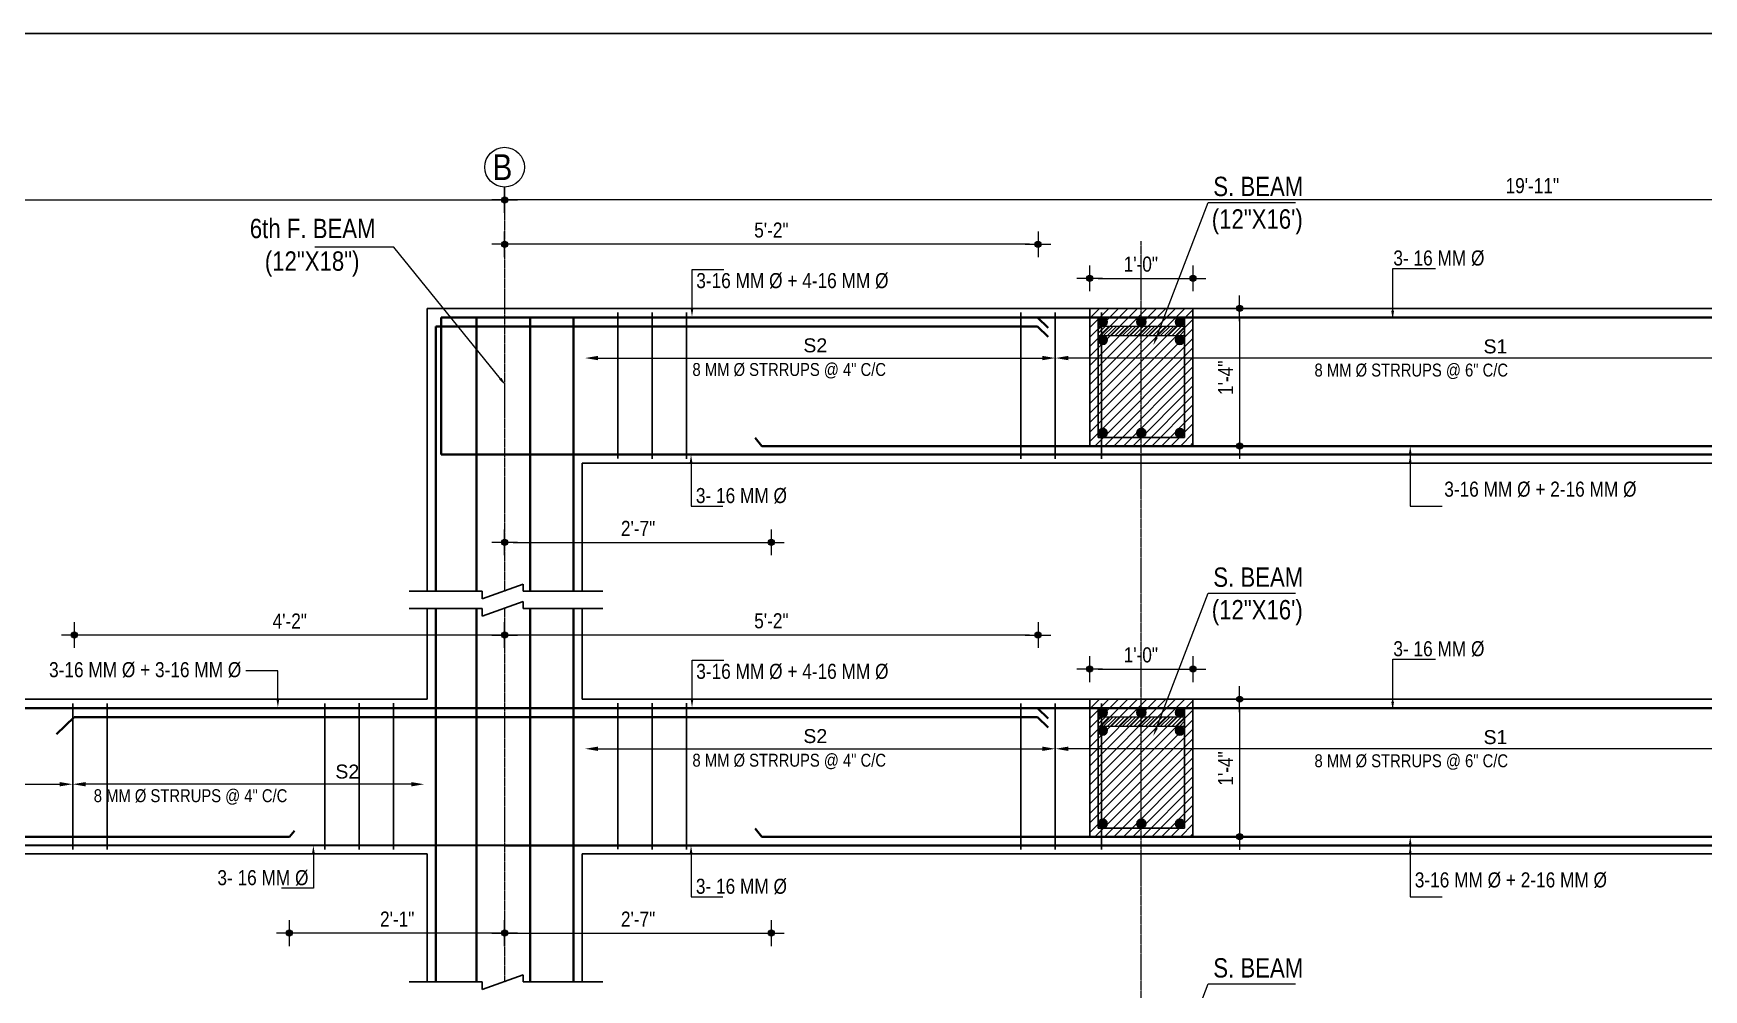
# Model space of a CAD drawing. Header units: inches. Extents: x 57837 to 133168, y 6972 to 27776.
# Drawn here: x 72125 to 72902, y 11375 to 11820 of the extents above; entities that cross this region are included whole.
import ezdxf

# ---------------------------------------------------------------- set-up
doc = ezdxf.new("R2010")
doc.units = ezdxf.units.IN
doc.header["$MEASUREMENT"] = 0
doc.linetypes.add('CENTER', pattern=[2, 1.25, -0.25, 0.25, -0.25])
doc.linetypes.add('CENTER2', pattern=[1.125, 0.75, -0.125, 0.125, -0.125])
for name, color, linetype, lineweight in [('CENTER', 9, 'CENTER', 5), ('DIM', 2, 'Continuous', 13), ('HACTH', 153, 'Continuous', 5), ('ROD', 1, 'Continuous', 40), ('STIRRUPS', 4, 'Continuous', 30)]:
    doc.layers.add(name, color=color, linetype=linetype, lineweight=lineweight)
for name, color, linetype in [('elevation', 3, 'Continuous'), ('text', 255, 'Continuous'), ('walls', 32, 'Continuous')]:
    doc.layers.add(name, color=color, linetype=linetype)
doc.styles.add('Arial', font='arial.ttf', dxfattribs={"height": 6.5})
doc.styles.get("Standard").update_dxf_attribs({"font": 'ARIALN.TTF', "height": 7})

msp = doc.modelspace()

# ---------------------------------------------------------------- hatches: boundary and pattern name
at = {"lineweight": 13}
h = msp.add_hatch(color=256, dxfattribs=at)
edge = h.paths.add_edge_path()
edge.add_arc((72344.31, 11742.7), 1.42, 0, 360)
h = msp.add_hatch(color=256, dxfattribs=at)
edge = h.paths.add_edge_path()
edge.add_arc((72344.31, 11742.7), 1.42, 0, 360)
h = msp.add_hatch(color=256, dxfattribs=at)
edge = h.paths.add_edge_path()
edge.add_arc((72344.31, 11722.05), 1.42, 0, 360)
h = msp.add_hatch(color=256, dxfattribs=at)
edge = h.paths.add_edge_path()
edge.add_arc((72592.31, 11722.05), 1.42, 0, 360)
h = msp.add_hatch(color=256, dxfattribs=at)
edge = h.paths.add_edge_path()
edge.add_arc((72616.31, 11706.19), 1.42, 0, 360)
h = msp.add_hatch(color=256, dxfattribs=at)
edge = h.paths.add_edge_path()
edge.add_arc((72664.31, 11706.19), 1.42, 0, 360)
h = msp.add_hatch(color=256, dxfattribs=at)
edge = h.paths.add_edge_path()
edge.add_arc((72686.01, 11692.23), 1.42, 0, 360)
h = msp.add_hatch(color=256, dxfattribs=at)
edge = h.paths.add_edge_path()
edge.add_arc((72686.01, 11628.21), 1.42, 0, 360)
h = msp.add_hatch(color=256, dxfattribs=at)
edge = h.paths.add_edge_path()
edge.add_arc((72344.31, 11583.42), 1.42, 0, 360)
h = msp.add_hatch(color=256, dxfattribs=at)
edge = h.paths.add_edge_path()
edge.add_arc((72468.31, 11583.42), 1.42, 0, 360)
h = msp.add_hatch(color=256, dxfattribs=at)
edge = h.paths.add_edge_path()
edge.add_arc((72144.31, 11540.32), 1.42, 0, 360)
h = msp.add_hatch(color=256, dxfattribs=at)
edge = h.paths.add_edge_path()
edge.add_arc((72344.31, 11540.32), 1.42, 0, 360)
h = msp.add_hatch(color=256, dxfattribs=at)
edge = h.paths.add_edge_path()
edge.add_arc((72344.31, 11540.32), 1.42, 0, 360)
h = msp.add_hatch(color=256, dxfattribs=at)
edge = h.paths.add_edge_path()
edge.add_arc((72592.31, 11540.32), 1.42, 0, 360)
h = msp.add_hatch(color=256, dxfattribs=at)
edge = h.paths.add_edge_path()
edge.add_arc((72616.31, 11524.46), 1.42, 0, 360)
h = msp.add_hatch(color=256, dxfattribs=at)
edge = h.paths.add_edge_path()
edge.add_arc((72664.31, 11524.46), 1.42, 0, 360)
h = msp.add_hatch(color=256, dxfattribs=at)
edge = h.paths.add_edge_path()
edge.add_arc((72686, 11510.49), 1.42, 0, 360)
h = msp.add_hatch(color=256, dxfattribs=at)
edge = h.paths.add_edge_path()
edge.add_arc((72686, 11446.47), 1.42, 0, 360)
h = msp.add_hatch(color=256, dxfattribs=at)
edge = h.paths.add_edge_path()
edge.add_arc((72244.31, 11401.68), 1.42, 0, 360)
h = msp.add_hatch(color=256, dxfattribs=at)
edge = h.paths.add_edge_path()
edge.add_arc((72344.31, 11401.68), 1.42, 0, 360)
h = msp.add_hatch(color=256, dxfattribs=at)
edge = h.paths.add_edge_path()
edge.add_arc((72344.31, 11401.68), 1.42, 0, 360)
h = msp.add_hatch(color=256, dxfattribs=at)
edge = h.paths.add_edge_path()
edge.add_arc((72468.31, 11401.68), 1.42, 0, 360)
at = {"layer": 'HACTH'}
h = msp.add_hatch(color=1, dxfattribs=at)
edge = h.paths.add_edge_path()
edge.add_arc((72622.4, 11685.94), 2.08, 0, 360)
h = msp.add_hatch(color=1, dxfattribs=at)
edge = h.paths.add_edge_path()
edge.add_arc((72640.31, 11685.94), 2.08, 0, 360)
h = msp.add_hatch(color=1, dxfattribs=at)
edge = h.paths.add_edge_path()
edge.add_arc((72658.23, 11685.94), 2.08, 0, 360)
h = msp.add_hatch(color=1, dxfattribs=at)
edge = h.paths.add_edge_path()
edge.add_arc((72622.4, 11677.58), 2.08, 0, 360)
h = msp.add_hatch(color=1, dxfattribs=at)
edge = h.paths.add_edge_path()
edge.add_arc((72658.23, 11677.58), 2.08, 0, 360)
h = msp.add_hatch(color=1, dxfattribs=at)
edge = h.paths.add_edge_path()
edge.add_arc((72622.4, 11634.31), 2.08, 0, 360)
h = msp.add_hatch(color=1, dxfattribs=at)
edge = h.paths.add_edge_path()
edge.add_arc((72640.31, 11634.31), 2.08, 0, 360)
h = msp.add_hatch(color=1, dxfattribs=at)
edge = h.paths.add_edge_path()
edge.add_arc((72658.23, 11634.31), 2.08, 0, 360)
h = msp.add_hatch(color=1, dxfattribs=at)
edge = h.paths.add_edge_path()
edge.add_arc((72622.39, 11504.21), 2.08, 0, 360)
h = msp.add_hatch(color=1, dxfattribs=at)
edge = h.paths.add_edge_path()
edge.add_arc((72640.31, 11504.21), 2.08, 0, 360)
h = msp.add_hatch(color=1, dxfattribs=at)
edge = h.paths.add_edge_path()
edge.add_arc((72658.23, 11504.21), 2.08, 0, 360)
h = msp.add_hatch(color=1, dxfattribs=at)
edge = h.paths.add_edge_path()
edge.add_arc((72622.39, 11495.84), 2.08, 0, 360)
h = msp.add_hatch(color=1, dxfattribs=at)
edge = h.paths.add_edge_path()
edge.add_arc((72658.23, 11495.84), 2.08, 0, 360)
h = msp.add_hatch(color=1, dxfattribs=at)
edge = h.paths.add_edge_path()
edge.add_arc((72622.39, 11452.57), 2.08, 0, 360)
h = msp.add_hatch(color=1, dxfattribs=at)
edge = h.paths.add_edge_path()
edge.add_arc((72640.31, 11452.57), 2.08, 0, 360)
h = msp.add_hatch(color=1, dxfattribs=at)
edge = h.paths.add_edge_path()
edge.add_arc((72658.23, 11452.57), 2.08, 0, 360)

# ---------------------------------------------------------------- linework, layer by layer
at = {"color": 1}
msp.add_line((71149.65, 11820.16), (73678.09, 11820.16), dxfattribs=at)
at = {"lineweight": 13}
for p, q in [((72344.31, 11736.7), (72344.31, 11748.7)), ((72344.31, 11748.7), (72344.31, 11736.7)), ((72350.31, 11742.7), (72338.31, 11742.7)), ((72338.31, 11742.7), (72350.31, 11742.7)), ((72344.31, 11716.05), (72344.31, 11728.05)), ((72592.31, 11728.05), (72592.31, 11716.05)), ((72350.31, 11722.05), (72338.31, 11722.05)), ((72586.31, 11722.05), (72598.31, 11722.05)), ((72616.31, 11700.19), (72616.31, 11712.19)), ((72664.31, 11712.19), (72664.31, 11700.19)), ((72622.31, 11706.19), (72610.31, 11706.19)), ((72658.31, 11706.19), (72670.31, 11706.19)), ((72686.01, 11686.23), (72686.01, 11698.23)), ((72680.01, 11692.23), (72692.01, 11692.23)), ((72686.01, 11634.21), (72686.01, 11622.21)), ((72692.01, 11628.21), (72680.01, 11628.21)), ((72344.31, 11577.42), (72344.31, 11589.42)), ((72468.31, 11589.42), (72468.31, 11577.42)), ((72350.31, 11583.42), (72338.31, 11583.42)), ((72462.31, 11583.42), (72474.31, 11583.42)), ((72144.31, 11534.32), (72144.31, 11546.32)), ((72344.31, 11534.32), (72344.31, 11546.32)), ((72344.31, 11546.32), (72344.31, 11534.32)), ((72592.31, 11546.32), (72592.31, 11534.32)), ((72150.31, 11540.32), (72138.31, 11540.32)), ((72350.31, 11540.32), (72338.31, 11540.32)), ((72338.31, 11540.32), (72350.31, 11540.32)), ((72586.31, 11540.32), (72598.31, 11540.32)), ((72616.31, 11518.46), (72616.31, 11530.46)), ((72664.31, 11530.46), (72664.31, 11518.46)), ((72622.31, 11524.46), (72610.31, 11524.46)), ((72658.31, 11524.46), (72670.31, 11524.46)), ((72686, 11504.49), (72686, 11516.49)), ((72680, 11510.49), (72692, 11510.49)), ((72686, 11452.47), (72686, 11440.47)), ((72692, 11446.47), (72680, 11446.47)), ((72244.31, 11395.68), (72244.31, 11407.68)), ((72344.31, 11395.68), (72344.31, 11407.68)), ((72344.31, 11407.68), (72344.31, 11395.68)), ((72468.31, 11407.68), (72468.31, 11395.68)), ((72250.31, 11401.68), (72238.31, 11401.68)), ((72350.31, 11401.68), (72338.31, 11401.68)), ((72338.31, 11401.68), (72350.31, 11401.68)), ((72462.31, 11401.68), (72474.31, 11401.68))]:
    msp.add_line(p, q, dxfattribs=at)
for p, q in [((73216.45, 11692.23), (72308.31, 11692.23)), ((72308.31, 11692.23), (72308.31, 11560.74)), ((72616.31, 11692.23), (72664.31, 11692.23)), ((72616.31, 11628.23), (72616.31, 11692.23)), ((72616.31, 11692.13), (72616.41, 11692.23)), ((72616.31, 11687.71), (72620.83, 11692.23)), ((72616.31, 11683.29), (72625.25, 11692.23)), ((72616.31, 11678.87), (72629.67, 11692.23)), ((72616.31, 11674.45), (72634.09, 11692.23)), ((72616.31, 11670.03), (72638.51, 11692.23)), ((72616.31, 11665.61), (72642.93, 11692.23)), ((72616.31, 11661.19), (72647.34, 11692.23)), ((72616.31, 11656.78), (72651.76, 11692.23)), ((72616.31, 11652.36), (72656.18, 11692.23)), ((72616.31, 11647.94), (72660.6, 11692.23)), ((72616.31, 11643.52), (72664.31, 11691.52)), ((72616.31, 11639.1), (72664.31, 11687.1)), ((72664.31, 11692.23), (72664.31, 11628.23)), ((72616.31, 11634.68), (72664.31, 11682.68)), ((72616.31, 11630.26), (72664.31, 11678.26)), ((72618.7, 11628.23), (72664.31, 11673.84)), ((72623.12, 11628.23), (72664.31, 11669.42)), ((72627.54, 11628.23), (72664.31, 11665)), ((72631.96, 11628.23), (72664.31, 11660.58)), ((72636.38, 11628.23), (72664.31, 11656.16)), ((72640.8, 11628.23), (72664.31, 11651.74)), ((72645.22, 11628.23), (72664.31, 11647.32)), ((72649.64, 11628.23), (72664.31, 11642.9)), ((72654.06, 11628.23), (72664.31, 11638.48)), ((72658.47, 11628.23), (72664.31, 11634.06)), ((72664.31, 11628.23), (72616.31, 11628.23)), ((72662.89, 11628.23), (72664.31, 11629.65)), ((72308.31, 11620.23), (72308.31, 11560.74)), ((72308.31, 11620.23), (72308.31, 11560.74)), ((72380.31, 11620.23), (72380.31, 11560.74)), ((73264.31, 11620.23), (72380.31, 11620.23)), ((72380.31, 11620.23), (72380.31, 11560.74)), ((72380.31, 11620.23), (72380.31, 11560.74)), ((72380.31, 11620.23), (72380.31, 11560.74)), ((72308.31, 11552.62), (72308.31, 11510.49)), ((72308.31, 11552.62), (72308.31, 11510.49)), ((72380.31, 11552.62), (72380.31, 11510.49)), ((72380.31, 11552.62), (72380.31, 11510.49)), ((72380.31, 11552.62), (72380.31, 11510.49)), ((72380.31, 11552.62), (72380.31, 11510.86)), ((72380.31, 11552.62), (72380.31, 11510.49)), ((72308.31, 11510.49), (71640.31, 11510.49)), ((73216.45, 11510.49), (72380.31, 11510.49)), ((72616.31, 11510.49), (72664.31, 11510.49)), ((72616.31, 11446.49), (72616.31, 11510.49)), ((72616.31, 11510.4), (72616.41, 11510.49)), ((72616.31, 11505.98), (72620.83, 11510.49)), ((72616.31, 11501.56), (72625.25, 11510.49)), ((72616.31, 11497.14), (72629.67, 11510.49)), ((72616.31, 11492.72), (72634.09, 11510.49)), ((72616.31, 11488.3), (72638.51, 11510.49)), ((72616.31, 11483.88), (72642.92, 11510.49)), ((72616.31, 11479.46), (72647.34, 11510.49)), ((72616.31, 11475.04), (72651.76, 11510.49)), ((72616.31, 11470.62), (72656.18, 11510.49)), ((72616.31, 11466.2), (72660.6, 11510.49)), ((72616.31, 11461.78), (72664.31, 11509.78)), ((72664.31, 11510.49), (72664.31, 11446.49)), ((72616.31, 11457.36), (72664.31, 11505.36)), ((72616.31, 11452.94), (72664.31, 11500.94)), ((72616.31, 11448.52), (72664.31, 11496.52)), ((72618.7, 11446.49), (72664.31, 11492.1)), ((72623.12, 11446.49), (72664.31, 11487.68)), ((72627.54, 11446.49), (72664.31, 11483.27)), ((72631.96, 11446.49), (72664.31, 11478.85)), ((72636.38, 11446.49), (72664.31, 11474.43)), ((72640.8, 11446.49), (72664.31, 11470.01)), ((72645.22, 11446.49), (72664.31, 11465.59)), ((72649.64, 11446.49), (72664.31, 11461.17)), ((72654.05, 11446.49), (72664.31, 11456.75)), ((72658.47, 11446.49), (72664.31, 11452.33)), ((72664.31, 11446.49), (72616.31, 11446.49)), ((72662.89, 11446.49), (72664.31, 11447.91)), ((71712.31, 11438.49), (72308.31, 11438.49)), ((72308.31, 11438.49), (72308.31, 11379.01)), ((72308.31, 11438.49), (72308.31, 11379.01)), ((72308.31, 11438.49), (72308.31, 11379.01)), ((72380.31, 11438.49), (72380.31, 11379.01)), ((73264.31, 11438.49), (72380.31, 11438.49)), ((72380.31, 11438.49), (72380.31, 11379.01)), ((72380.31, 11438.49), (72380.31, 11379.01)), ((72380.31, 11438.49), (72380.31, 11379.01)), ((72380.31, 11438.49), (72380.31, 11378.64))]:
    msp.add_line(p, q)
for centre in [(72344.31, 11742.7), (72344.31, 11742.7), (72344.31, 11722.05), (72592.31, 11722.05), (72616.31, 11706.19), (72664.31, 11706.19), (72686.01, 11692.23), (72686.01, 11628.21), (72344.31, 11583.42), (72468.31, 11583.42), (72144.31, 11540.32), (72344.31, 11540.32), (72344.31, 11540.32), (72592.31, 11540.32), (72616.31, 11524.46), (72664.31, 11524.46), (72686, 11510.49), (72686, 11446.47), (72244.31, 11401.68), (72344.31, 11401.68), (72344.31, 11401.68), (72468.31, 11401.68)]:
    msp.add_circle(centre, 1.42, dxfattribs=at)
at = {"layer": 'CENTER', "linetype": 'CENTER2', "lineweight": 5}
for p, q in [((72344.31, 11748.7), (72344.31, 11560.58)), ((72640.31, 10260.46), (72640.31, 11723.46)), ((72344.31, 11552.77), (72344.31, 11378.85))]:
    msp.add_line(p, q, dxfattribs=at)
at = {"layer": 'DIM'}
for p, q in [((71680.31, 11742.7), (72340.31, 11742.7)), ((73296.31, 11742.7), (72348.31, 11742.7)), ((72588.31, 11722.05), (72348.31, 11722.05)), ((72620.31, 11706.19), (72660.31, 11706.19)), ((72686.01, 11688.23), (72686.01, 11632.21)), ((72348.31, 11583.42), (72464.31, 11583.42)), ((72340.31, 11540.32), (72148.31, 11540.32)), ((72588.31, 11540.32), (72348.31, 11540.32)), ((72620.31, 11524.46), (72660.31, 11524.46)), ((72686, 11506.49), (72686, 11450.47)), ((72340.31, 11401.68), (72248.31, 11401.68)), ((72348.31, 11401.68), (72464.31, 11401.68))]:
    msp.add_line(p, q, dxfattribs=at)
at = {"layer": 'DIM', "lineweight": 13}
for p, q in [((72647.36, 11678.84), (72671.43, 11741.52)), ((72671.43, 11741.52), (72711.93, 11741.52)), ((72757.15, 11691.13), (72757.15, 11710.83)), ((72757.15, 11710.83), (72777.02, 11710.83)), ((72647.36, 11497.11), (72671.43, 11559.79)), ((72671.43, 11559.79), (72711.93, 11559.79)), ((72757.15, 11509.39), (72757.15, 11529.1)), ((72757.15, 11529.1), (72777.02, 11529.1)), ((72647.36, 11315.37), (72671.43, 11378.05)), ((72671.43, 11378.05), (72711.93, 11378.05))]:
    msp.add_line(p, q, dxfattribs=at)
at = {"layer": 'DIM', "ltscale": 3}
for p, q in [((72292.81, 11720.78), (72256.15, 11720.78)), ((72342.34, 11659.54), (72292.81, 11720.78)), ((72431.44, 11692.34), (72431.44, 11710.35)), ((72431.44, 11710.35), (72446.28, 11710.35)), ((72238.93, 11523.62), (72224.09, 11523.62)), ((72238.93, 11510.61), (72238.93, 11523.62)), ((72431.44, 11510.61), (72431.44, 11528.62)), ((72431.44, 11528.62), (72446.28, 11528.62))]:
    msp.add_line(p, q, dxfattribs=at)
at = {"layer": 'DIM', "lineweight": 9}
for p, q in [((72387.7, 11669.15), (72594.31, 11669.15)), ((73002.31, 11669.15), (72606.31, 11669.15)), ((72387.7, 11487.42), (72594.31, 11487.42)), ((73002.31, 11487.42), (72606.31, 11487.42)), ((71883.06, 11470.92), (72137.56, 11470.92)), ((72300.93, 11470.92), (72149.56, 11470.92))]:
    msp.add_line(p, q, dxfattribs=at)
at = {"layer": 'DIM', "ltscale": 3, "extrusion": (0, 0, -1)}
for p, q in [((72765.31, 11624.24), (72765.31, 11600.25)), ((72431, 11620.25), (72431, 11600.25)), ((72765.31, 11620.25), (72765.31, 11600.25)), ((72431, 11600.25), (72445.84, 11600.25)), ((72765.31, 11600.25), (72780.15, 11600.25)), ((72765.31, 11600.25), (72780.15, 11600.25)), ((72255.43, 11438.52), (72255.43, 11422.51)), ((72431, 11438.52), (72431, 11418.51)), ((72765.31, 11442.51), (72765.31, 11418.51)), ((72765.31, 11438.52), (72765.31, 11418.51)), ((72255.43, 11422.51), (72240.59, 11422.51)), ((72431, 11418.51), (72445.84, 11418.51)), ((72765.31, 11418.51), (72780.15, 11418.51)), ((72765.31, 11418.51), (72780.15, 11418.51))]:
    msp.add_line(p, q, dxfattribs=at)
at = {"layer": 'DIM'}
msp.add_circle((72344.31, 11757.93), 9.23, dxfattribs=at)
at = {"layer": 'DIM', "ltscale": 3}
for points in [[(72432.1, 11692.34), (72431.44, 11688.34), (72430.77, 11692.34)], [(72342.86, 11659.96), (72344.86, 11656.43), (72341.82, 11659.12)], [(72239.6, 11510.61), (72238.93, 11506.61), (72238.26, 11510.61)], [(72432.1, 11510.61), (72431.44, 11506.61), (72430.77, 11510.61)]]:
    msp.add_solid(points, dxfattribs=at)
at = {"layer": 'DIM', "lineweight": 13}
for points in [[(72757.81, 11691.13), (72757.15, 11687.13), (72756.48, 11691.13)], [(72647.98, 11678.6), (72645.92, 11675.11), (72646.74, 11679.08)], [(72757.81, 11509.39), (72757.15, 11505.39), (72756.48, 11509.39)], [(72647.98, 11496.87), (72645.92, 11493.37), (72646.73, 11497.35)]]:
    msp.add_solid(points, dxfattribs=at)
at = {"layer": 'DIM'}
for points in [[(72387.7, 11670.15), (72387.7, 11668.15), (72381.7, 11669.15)], [(72594.31, 11670.15), (72594.31, 11668.15), (72600.31, 11669.15)], [(72606.31, 11670.15), (72606.31, 11668.15), (72600.31, 11669.15)], [(72387.7, 11488.42), (72387.7, 11486.42), (72381.7, 11487.42)], [(72594.31, 11488.42), (72594.31, 11486.42), (72600.31, 11487.42)], [(72606.31, 11488.42), (72606.31, 11486.42), (72600.31, 11487.42)], [(72137.56, 11471.92), (72137.56, 11469.92), (72143.56, 11470.92)], [(72149.56, 11471.92), (72149.56, 11469.92), (72143.56, 11470.92)], [(72300.93, 11471.92), (72300.93, 11469.92), (72306.93, 11470.92)]]:
    msp.add_solid(points, dxfattribs=at)
at = {"layer": 'DIM', "ltscale": 3, "extrusion": (0, 0, -1)}
for points in [[(-72431.67, 11620.25), (-72431, 11624.25), (-72430.33, 11620.25)], [(-72765.98, 11624.24), (-72765.31, 11628.24), (-72764.64, 11624.24)], [(-72765.98, 11620.25), (-72765.31, 11624.25), (-72764.64, 11620.25)], [(-72765.98, 11442.51), (-72765.31, 11446.51), (-72764.64, 11442.51)], [(-72256.1, 11438.52), (-72255.43, 11442.52), (-72254.76, 11438.52)], [(-72431.67, 11438.52), (-72431, 11442.52), (-72430.33, 11438.52)], [(-72765.98, 11438.52), (-72765.31, 11442.52), (-72764.64, 11438.52)]]:
    msp.add_solid(points, dxfattribs=at)
at = {"layer": 'elevation'}
for p, q in [((72308.31, 11552.62), (72308.31, 11510.86)), ((72380.31, 11552.62), (72380.31, 11510.86)), ((72376.31, 11508.86), (72376.31, 11468.86))]:
    msp.add_line(p, q, dxfattribs=at)
at = {"layer": 'HACTH'}
for p, q in [((72660.42, 11683.86), (72620.31, 11683.86)), ((72620.31, 11683.86), (72620.31, 11679.66)), ((72620.31, 11682.49), (72621.68, 11683.86)), ((72620.31, 11680.72), (72623.45, 11683.86)), ((72620.31, 11679.66), (72660.42, 11679.66)), ((72621.02, 11679.66), (72625.22, 11683.86)), ((72622.79, 11679.66), (72626.99, 11683.86)), ((72624.56, 11679.66), (72628.76, 11683.86)), ((72626.32, 11679.66), (72630.52, 11683.86)), ((72628.09, 11679.66), (72632.29, 11683.86)), ((72629.86, 11679.66), (72634.06, 11683.86)), ((72631.63, 11679.66), (72635.83, 11683.86)), ((72633.39, 11679.66), (72637.59, 11683.86)), ((72635.16, 11679.66), (72639.36, 11683.86)), ((72636.93, 11679.66), (72641.13, 11683.86)), ((72638.7, 11679.66), (72642.9, 11683.86)), ((72640.47, 11679.66), (72644.67, 11683.86)), ((72642.23, 11679.66), (72646.43, 11683.86)), ((72644, 11679.66), (72648.2, 11683.86)), ((72645.77, 11679.66), (72649.97, 11683.86)), ((72647.54, 11679.66), (72651.74, 11683.86)), ((72649.3, 11679.66), (72653.5, 11683.86)), ((72651.07, 11679.66), (72655.27, 11683.86)), ((72652.84, 11679.66), (72657.04, 11683.86)), ((72654.61, 11679.66), (72658.81, 11683.86)), ((72656.38, 11679.66), (72660.42, 11683.71)), ((72658.14, 11679.66), (72660.42, 11681.94)), ((72659.91, 11679.66), (72660.42, 11680.17)), ((72660.42, 11679.66), (72660.42, 11683.86)), ((72660.42, 11502.13), (72620.31, 11502.13)), ((72620.31, 11502.13), (72620.31, 11497.93)), ((72620.31, 11500.75), (72621.68, 11502.13)), ((72620.31, 11498.99), (72623.45, 11502.13)), ((72621.02, 11497.93), (72625.22, 11502.13)), ((72622.79, 11497.93), (72626.99, 11502.13)), ((72624.55, 11497.93), (72628.76, 11502.13)), ((72626.32, 11497.93), (72630.52, 11502.13)), ((72628.09, 11497.93), (72632.29, 11502.13)), ((72629.86, 11497.93), (72634.06, 11502.13)), ((72631.63, 11497.93), (72635.83, 11502.13)), ((72633.39, 11497.93), (72637.59, 11502.13)), ((72635.16, 11497.93), (72639.36, 11502.13)), ((72636.93, 11497.93), (72641.13, 11502.13)), ((72638.7, 11497.93), (72642.9, 11502.13)), ((72640.46, 11497.93), (72644.66, 11502.13)), ((72642.23, 11497.93), (72646.43, 11502.13)), ((72644, 11497.93), (72648.2, 11502.13)), ((72645.77, 11497.93), (72649.97, 11502.13)), ((72647.54, 11497.93), (72651.74, 11502.13)), ((72649.3, 11497.93), (72653.5, 11502.13)), ((72651.07, 11497.93), (72655.27, 11502.13)), ((72652.84, 11497.93), (72657.04, 11502.13)), ((72654.61, 11497.93), (72658.81, 11502.13)), ((72656.37, 11497.93), (72660.42, 11501.97)), ((72658.14, 11497.93), (72660.42, 11500.21)), ((72660.42, 11497.93), (72660.42, 11502.13)), ((72620.31, 11497.93), (72660.42, 11497.93)), ((72659.91, 11497.93), (72660.42, 11498.44))]:
    msp.add_line(p, q, dxfattribs=at)
at = {"layer": 'ROD'}
for p, q in [((72591.98, 11688.02), (72314.76, 11688.02)), ((72314.76, 11688.02), (72314.76, 11624.22)), ((72331.2, 11688.02), (72331.2, 11560.37)), ((73326.56, 11688.02), (72344.31, 11688.02)), ((72356.2, 11688.02), (72356.2, 11560.37)), ((72376.31, 11688.02), (72376.31, 11560.74)), ((72376.31, 11688.02), (72376.31, 11560.74)), ((72376.31, 11688.02), (72376.31, 11560.74)), ((72376.31, 11688.02), (72376.31, 11560.74)), ((72596.98, 11683.25), (72591.98, 11688.02)), ((72344.31, 11683.85), (72312.31, 11683.85)), ((72312.31, 11683.85), (72312.31, 11560.74)), ((72591.98, 11683.85), (72344.31, 11683.85)), ((72596.98, 11679.07), (72591.98, 11683.85)), ((72463.89, 11628.21), (72460.86, 11632.06)), ((72314.76, 11624.22), (73203.74, 11624.22)), ((73160.94, 11628.21), (72463.89, 11628.21)), ((72312.31, 11552.62), (72312.31, 11379.01)), ((72312.31, 11552.62), (72312.31, 11379.01)), ((72331.2, 11552.25), (72331.2, 11378.64)), ((72356.2, 11552.25), (72356.2, 11378.64)), ((72376.31, 11552.62), (72376.31, 11379.01)), ((72376.31, 11552.62), (72376.31, 11379.01)), ((72376.31, 11552.62), (72376.31, 11379.01)), ((72376.31, 11552.62), (72376.31, 11379.01)), ((71676.31, 11506.36), (72344.31, 11506.29)), ((72135.97, 11494.28), (72144.19, 11502.14)), ((72144.19, 11502.14), (72344.31, 11502.11)), ((72591.98, 11506.29), (72344.31, 11506.29)), ((73326.56, 11506.29), (72344.31, 11506.29)), ((72591.98, 11502.11), (72344.31, 11502.11)), ((72596.98, 11501.51), (72591.98, 11506.29)), ((72596.98, 11497.34), (72591.98, 11502.11)), ((72244.31, 11446.47), (71776.31, 11446.47)), ((72246.6, 11449.18), (72244.31, 11446.47)), ((72463.89, 11446.47), (72460.86, 11450.33)), ((73159.44, 11446.47), (72463.89, 11446.47)), ((71644.31, 11442.64), (72344.31, 11442.48)), ((72344.31, 11442.48), (73203.74, 11442.48))]:
    msp.add_line(p, q, dxfattribs=at)
at = {"layer": 'STIRRUPS'}
for p, q in [((72396.91, 11690.3), (72396.91, 11622.42)), ((72396.91, 11690.3), (72396.91, 11622.42)), ((72412.91, 11690.3), (72412.91, 11622.3)), ((72428.91, 11690.3), (72428.91, 11622.3)), ((72584.31, 11690.27), (72584.31, 11622.27)), ((72600.31, 11690.27), (72600.31, 11622.27)), ((72600.31, 11690.27), (72600.31, 11622.27)), ((72620.31, 11688.02), (72660.31, 11688.02)), ((72620.31, 11632.23), (72620.31, 11688.02)), ((72621.77, 11690.27), (72621.77, 11622.27)), ((72621.77, 11690.27), (72621.77, 11622.27)), ((72660.31, 11688.02), (72660.31, 11632.23)), ((72660.31, 11632.23), (72620.31, 11632.23)), ((72143.56, 11508.53), (72143.56, 11440.53)), ((72159.56, 11508.53), (72159.56, 11440.53)), ((72159.56, 11508.53), (72159.56, 11440.53)), ((72260.75, 11508.53), (72260.75, 11440.53)), ((72276.75, 11508.56), (72276.75, 11440.56)), ((72292.75, 11508.56), (72292.75, 11440.56)), ((72396.91, 11508.56), (72396.91, 11440.68)), ((72396.91, 11508.56), (72396.91, 11440.68)), ((72412.91, 11508.56), (72412.91, 11440.56)), ((72428.91, 11508.56), (72428.91, 11440.56)), ((72584.31, 11508.53), (72584.31, 11440.53)), ((72600.31, 11508.53), (72600.31, 11440.53)), ((72600.31, 11508.53), (72600.31, 11440.53)), ((72621.78, 11508.53), (72621.78, 11440.53)), ((72621.78, 11508.53), (72621.78, 11440.53)), ((72620.31, 11506.29), (72660.31, 11506.29)), ((72620.31, 11450.49), (72620.31, 11506.29)), ((72660.31, 11506.29), (72660.31, 11450.49)), ((72660.31, 11450.49), (72620.31, 11450.49))]:
    msp.add_line(p, q, dxfattribs=at)
at = {"layer": 'STIRRUPS', "color": 1}
for centre in [(72622.4, 11685.94), (72640.31, 11685.94), (72658.23, 11685.94), (72622.4, 11677.58), (72658.23, 11677.58), (72622.4, 11634.31), (72640.31, 11634.31), (72658.23, 11634.31), (72622.39, 11504.21), (72640.31, 11504.21), (72658.23, 11504.21), (72622.39, 11495.84), (72658.23, 11495.84), (72622.39, 11452.57), (72640.31, 11452.57), (72658.23, 11452.57)]:
    msp.add_circle(centre, 2.08, dxfattribs=at)
at = {"layer": 'walls', "color": 6}
for p, q in [((72333.91, 11560.74), (72299.93, 11560.74)), ((72352.94, 11563.98), (72333.91, 11557.18)), ((72333.91, 11557.18), (72333.91, 11560.74)), ((72352.94, 11560.74), (72352.94, 11563.98)), ((72389.99, 11560.74), (72352.94, 11560.74)), ((72352.94, 11555.85), (72333.91, 11549.06)), ((72352.94, 11552.62), (72352.94, 11555.85)), ((72333.91, 11552.62), (72299.93, 11552.62)), ((72333.91, 11549.06), (72333.91, 11552.62)), ((72389.99, 11552.62), (72352.94, 11552.62)), ((72352.94, 11382.24), (72333.91, 11375.45)), ((72352.94, 11379.01), (72352.94, 11382.24)), ((72333.91, 11379.01), (72299.93, 11379.01)), ((72333.91, 11375.45), (72333.91, 11379.01)), ((72389.99, 11379.01), (72352.94, 11379.01))]:
    msp.add_line(p, q, dxfattribs=at)

# ---------------------------------------------------------------- texts
at = {"layer": 'DIM'}
for s, p in [('19\'-11"', (72809.63, 11745.83)), ('5\'-2"', (72460.36, 11725.19)), ('1\'-0"', (72632.09, 11709.33)), ('2\'-7"', (72398.4, 11586.43)), ('4\'-2"', (72236.47, 11543.33)), ('5\'-2"', (72460.36, 11543.45)), ('1\'-0"', (72632.09, 11527.59)), ('2\'-1"', (72286.4, 11404.7)), ('2\'-7"', (72398.4, 11404.7))]:
    msp.add_text(s, height=7, dxfattribs=at).set_placement(p)
at = {"layer": 'DIM', "style": 'Arial'}
for s, p in [('S2', (72483.2, 11671.81)), ('S1', (72799.39, 11671.32)), ('S2', (72483.2, 11490.07)), ('S1', (72799.39, 11489.58)), ('S2', (72265.64, 11473.57))]:
    msp.add_text(s, height=6.5, dxfattribs=at).set_placement(p)
at = {"layer": 'DIM'}
for p in [(72682.99, 11651.99), (72682.99, 11470.25)]:
    msp.add_text('1\'-4"', height=7, rotation=90, dxfattribs=at).set_placement(p)
at = {"layer": 'text'}
for s, height, p in [('B', 12, (72338.72, 11751.93)), ('S. BEAM', 9, (72673.77, 11744.48)), ('6th F. BEAM', 9, (72225.88, 11724.92)), ('(12"X16\')', 9, (72673.06, 11729.33)), ('(12"X18")', 9, (72232.86, 11709.76)), ('3- 16 MM Ø', 7, (72757.47, 11712.19)), ('3-16 MM Ø + 4-16 MM Ø', 7, (72433.42, 11701.67)), ('8 MM Ø STRRUPS @ 4" C/C', 6, (72431.64, 11660.83)), ('8 MM Ø STRRUPS @ 6" C/C', 6, (72720.81, 11660.56)), ('3- 16 MM Ø', 7, (72433.24, 11601.7)), ('3-16 MM Ø + 2-16 MM Ø', 7, (72781.14, 11604.67)), ('S. BEAM', 9, (72673.77, 11562.75)), ('(12"X16\')', 9, (72673.06, 11547.6)), ('3- 16 MM Ø', 7, (72757.47, 11530.46)), ('3-16 MM Ø + 3-16 MM Ø', 7, (72132.56, 11520.71)), ('3-16 MM Ø + 4-16 MM Ø', 7, (72433.42, 11519.93)), ('8 MM Ø STRRUPS @ 4" C/C', 6, (72431.64, 11479.09)), ('8 MM Ø STRRUPS @ 6" C/C', 6, (72720.81, 11478.83)), ('8 MM Ø STRRUPS @ 4" C/C', 6, (72153.34, 11462.59)), ('3- 16 MM Ø', 7, (72210.81, 11423.97)), ('3-16 MM Ø + 2-16 MM Ø', 7, (72767.43, 11422.93)), ('3- 16 MM Ø', 7, (72433.24, 11419.97)), ('S. BEAM', 9, (72673.77, 11381.01))]:
    msp.add_text(s, height=height, dxfattribs=at).set_placement(p)

doc.saveas('drawing.dxf')
